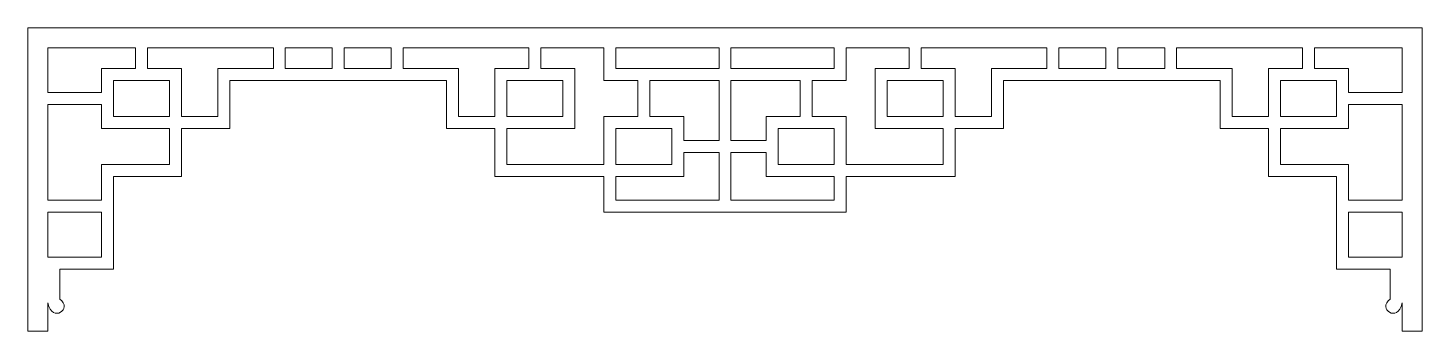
# Model space of a CAD drawing. Header units: centimetres. Extents: x -26.2 to 22.9, y -6.6 to 4.1.
import ezdxf

# ---------------------------------------------------------------- set-up
doc = ezdxf.new("R2010")
doc.units = ezdxf.units.CM
doc.header["$MEASUREMENT"] = 0
doc.layers.add('layer 1', color=7, linetype='Continuous')

msp = doc.modelspace()

# ---------------------------------------------------------------- linework, layer by layer
at = {"layer": 'layer 1', "color": 242, "lineweight": 9}
for points, knots in [([(-25.53472, -5.60855), (-25.53472, -5.60855), (-25.53472, -6.60738), (-25.53472, -6.60738), (-25.53472, -6.60738), (-25.53472, -6.60738), (-26.23916, -6.60738), (-26.23916, -6.60738), (-26.23916, -6.60738), (-26.23916, -6.60738), (-26.23916, 4.10012), (-26.23916, 4.10012), (-26.23916, 4.10012), (-26.23916, 4.10012), (22.93082, 4.10012), (22.93082, 4.10012), (22.93082, 4.10012), (22.93082, 4.10012), (22.93082, -6.60738), (22.93082, -6.60738), (22.93082, -6.60738), (22.93082, -6.60738), (22.22638, -6.60738), (22.22638, -6.60738), (22.22638, -6.60738), (22.22638, -6.60738), (22.22638, -5.60855), (22.22638, -5.60855), (22.22638, -5.60855), (22.075, -6.34455), (21.33552, -5.80952), (21.80371, -5.47385), (21.80371, -5.47385), (21.80371, -5.47385), (21.80371, -4.41357), (21.80371, -4.41357), (21.80371, -4.41357), (21.1722, -4.41357), (20.54068, -4.41357), (19.90917, -4.41357), (19.90917, -4.41357), (19.90917, -4.41357), (19.90917, -1.14246), (19.90917, -1.14246), (19.90917, -1.14246), (19.11081, -1.14246), (18.31245, -1.14246), (17.51407, -1.14246), (17.51407, -1.14246), (17.51407, -1.14246), (17.51407, 0.5482), (17.51407, 0.5482), (17.51407, 0.5482), (17.51407, 0.5482), (15.80923, 0.5482), (15.80923, 0.5482), (15.80923, 0.5482), (15.80923, 0.5482), (15.80923, 2.23886), (15.80923, 2.23886), (15.80923, 2.23886), (15.80923, 2.23886), (8.16403, 2.23886), (8.16403, 2.23886), (8.16403, 2.23886), (8.16403, 2.23886), (8.16403, 0.5482), (8.16403, 0.5482), (8.16403, 0.5482), (7.59575, 0.5482), (7.02746, 0.5482), (6.45918, 0.5482), (6.45918, 0.5482), (6.45918, 0.5482), (6.45918, -1.14246), (6.45918, -1.14246), (6.45918, -1.14246), (6.45918, -1.14246), (2.61497, -1.14246), (2.61497, -1.14246), (2.61497, -1.14246), (2.61497, -1.14246), (2.61497, -2.40328), (2.61497, -2.40328), (2.61497, -2.40328), (-0.23113, -2.40328), (-3.07722, -2.40328), (-5.92331, -2.40328), (-5.92331, -2.40328), (-5.92331, -2.40328), (-5.92331, -1.14246), (-5.92331, -1.14246), (-5.92331, -1.14246), (-5.92331, -1.14246), (-9.76752, -1.14246), (-9.76752, -1.14246), (-9.76752, -1.14246), (-9.76752, -1.14246), (-9.76752, 0.5482), (-9.76752, 0.5482), (-9.76752, 0.5482), (-10.3358, 0.5482), (-10.90409, 0.5482), (-11.47237, 0.5482), (-11.47237, 0.5482), (-11.47237, 0.5482), (-11.47237, 2.23886), (-11.47237, 2.23886), (-11.47237, 2.23886), (-11.47237, 2.23886), (-19.11757, 2.23886), (-19.11757, 2.23886), (-19.11757, 2.23886), (-19.11757, 2.23886), (-19.11757, 0.5482), (-19.11757, 0.5482), (-19.11757, 0.5482), (-19.11757, 0.5482), (-20.82241, 0.5482), (-20.82241, 0.5482), (-20.82241, 0.5482), (-20.82241, 0.5482), (-20.82241, -1.14246), (-20.82241, -1.14246), (-20.82241, -1.14246), (-21.62079, -1.14246), (-22.41915, -1.14246), (-23.21751, -1.14246), (-23.21751, -1.14246), (-23.21751, -1.14246), (-23.21751, -4.41357), (-23.21751, -4.41357), (-23.21751, -4.41357), (-23.84903, -4.41357), (-24.48054, -4.41357), (-25.11205, -4.41357), (-25.11205, -4.41357), (-25.11205, -4.41357), (-25.11205, -5.47385), (-25.11205, -5.47385), (-25.11205, -5.47385), (-24.64386, -5.80952), (-25.38334, -6.34455), (-25.53472, -5.60855)], [0, 0, 0, 0, 0.02702703, 0.02702703, 0.02702703, 0.02702703, 0.05405405, 0.05405405, 0.05405405, 0.05405405, 0.08108108, 0.08108108, 0.08108108, 0.08108108, 0.10810811, 0.10810811, 0.10810811, 0.10810811, 0.13513514, 0.13513514, 0.13513514, 0.13513514, 0.16216216, 0.16216216, 0.16216216, 0.16216216, 0.18918919, 0.18918919, 0.18918919, 0.18918919, 0.21621622, 0.21621622, 0.21621622, 0.21621622, 0.24324324, 0.24324324, 0.24324324, 0.24324324, 0.27027027, 0.27027027, 0.27027027, 0.27027027, 0.2972973, 0.2972973, 0.2972973, 0.2972973, 0.32432432, 0.32432432, 0.32432432, 0.32432432, 0.35135135, 0.35135135, 0.35135135, 0.35135135, 0.37837838, 0.37837838, 0.37837838, 0.37837838, 0.40540541, 0.40540541, 0.40540541, 0.40540541, 0.43243243, 0.43243243, 0.43243243, 0.43243243, 0.45945946, 0.45945946, 0.45945946, 0.45945946, 0.48648649, 0.48648649, 0.48648649, 0.48648649, 0.51351351, 0.51351351, 0.51351351, 0.51351351, 0.54054054, 0.54054054, 0.54054054, 0.54054054, 0.56756757, 0.56756757, 0.56756757, 0.56756757, 0.59459459, 0.59459459, 0.59459459, 0.59459459, 0.62162162, 0.62162162, 0.62162162, 0.62162162, 0.64864865, 0.64864865, 0.64864865, 0.64864865, 0.67567568, 0.67567568, 0.67567568, 0.67567568, 0.7027027, 0.7027027, 0.7027027, 0.7027027, 0.72972973, 0.72972973, 0.72972973, 0.72972973, 0.75675676, 0.75675676, 0.75675676, 0.75675676, 0.78378378, 0.78378378, 0.78378378, 0.78378378, 0.81081081, 0.81081081, 0.81081081, 0.81081081, 0.83783784, 0.83783784, 0.83783784, 0.83783784, 0.86486486, 0.86486486, 0.86486486, 0.86486486, 0.89189189, 0.89189189, 0.89189189, 0.89189189, 0.91891892, 0.91891892, 0.91891892, 0.91891892, 0.94594595, 0.94594595, 0.94594595, 0.94594595, 1, 1, 1, 1]), ([(-22.44263, 3.39568), (-22.44263, 3.39568), (-25.53472, 3.39568), (-25.53472, 3.39568), (-25.53472, 3.39568), (-25.53472, 3.39568), (-25.53472, 1.8162), (-25.53472, 1.8162), (-25.53472, 1.8162), (-25.53472, 1.8162), (-23.64018, 1.8162), (-23.64018, 1.8162), (-23.64018, 1.8162), (-23.64018, 1.8162), (-23.64018, 2.66153), (-23.64018, 2.66153), (-23.64018, 2.66153), (-23.64018, 2.66153), (-22.44263, 2.66153), (-22.44263, 2.66153), (-22.44263, 2.66153), (-22.44263, 2.66153), (-22.44263, 3.39568), (-22.44263, 3.39568)], [0, 0, 0, 0, 0.14285714, 0.14285714, 0.14285714, 0.14285714, 0.28571429, 0.28571429, 0.28571429, 0.28571429, 0.42857143, 0.42857143, 0.42857143, 0.42857143, 0.57142857, 0.57142857, 0.57142857, 0.57142857, 0.71428571, 0.71428571, 0.71428571, 0.71428571, 1, 1, 1, 1]), ([(-19.54023, 0.97087), (-19.54023, 1.76924), (-19.54023, 1.86317), (-19.54023, 2.66153), (-19.54023, 2.66153), (-19.54023, 2.66153), (-17.58284, 2.66153), (-17.58284, 2.66153), (-17.58284, 2.66153), (-17.58284, 2.66153), (-17.58284, 3.39568), (-17.58284, 3.39568), (-17.58284, 3.39568), (-17.58284, 3.39568), (-22.01996, 3.39568), (-22.01996, 3.39568), (-22.01996, 3.39568), (-22.01996, 3.39568), (-22.01996, 2.66153), (-22.01996, 2.66153), (-22.01996, 2.66153), (-22.01996, 2.66153), (-20.82241, 2.66153), (-20.82241, 2.66153), (-20.82241, 2.66153), (-20.82241, 2.66153), (-20.82241, 0.97087), (-20.82241, 0.97087), (-20.82241, 0.97087), (-20.82241, 0.97087), (-19.54023, 0.97087), (-19.54023, 0.97087)], [0, 0, 0, 0, 0.11111111, 0.11111111, 0.11111111, 0.11111111, 0.22222222, 0.22222222, 0.22222222, 0.22222222, 0.33333333, 0.33333333, 0.33333333, 0.33333333, 0.44444444, 0.44444444, 0.44444444, 0.44444444, 0.55555556, 0.55555556, 0.55555556, 0.55555556, 0.66666667, 0.66666667, 0.66666667, 0.66666667, 0.77777778, 0.77777778, 0.77777778, 0.77777778, 1, 1, 1, 1]), ([(-17.16017, 2.66153), (-17.16017, 2.66153), (-15.5063, 2.66153), (-15.5063, 2.66153), (-15.5063, 2.66153), (-15.5063, 2.66153), (-15.5063, 3.39568), (-15.5063, 3.39568), (-15.5063, 3.39568), (-15.5063, 3.39568), (-17.16017, 3.39568), (-17.16017, 3.39568), (-17.16017, 3.39568), (-17.16017, 3.39568), (-17.16017, 2.66153), (-17.16017, 2.66153)], [0, 0, 0, 0, 0.2, 0.2, 0.2, 0.2, 0.4, 0.4, 0.4, 0.4, 0.6, 0.6, 0.6, 0.6, 1, 1, 1, 1]), ([(-13.42976, 3.39568), (-13.42976, 3.39568), (-15.08363, 3.39568), (-15.08363, 3.39568), (-15.08363, 3.39568), (-15.08363, 3.39568), (-15.08363, 2.66153), (-15.08363, 2.66153), (-15.08363, 2.66153), (-15.08363, 2.66153), (-13.42976, 2.66153), (-13.42976, 2.66153), (-13.42976, 2.66153), (-13.42976, 2.66153), (-13.42976, 3.39568), (-13.42976, 3.39568)], [0, 0, 0, 0, 0.2, 0.2, 0.2, 0.2, 0.4, 0.4, 0.4, 0.4, 0.6, 0.6, 0.6, 0.6, 1, 1, 1, 1]), ([(-8.56997, 2.66153), (-8.56997, 2.66153), (-8.56997, 3.39568), (-8.56997, 3.39568), (-8.56997, 3.39568), (-8.56997, 3.39568), (-13.0071, 3.39568), (-13.0071, 3.39568), (-13.0071, 3.39568), (-13.0071, 3.39568), (-13.0071, 2.66153), (-13.0071, 2.66153), (-13.0071, 2.66153), (-13.0071, 2.66153), (-11.0497, 2.66153), (-11.0497, 2.66153), (-11.0497, 2.66153), (-11.0497, 1.86317), (-11.0497, 1.76924), (-11.0497, 0.97087), (-11.0497, 0.97087), (-11.0497, 0.97087), (-9.76752, 0.97087), (-9.76752, 0.97087), (-9.76752, 0.97087), (-9.76752, 0.97087), (-9.76752, 2.66153), (-9.76752, 2.66153), (-9.76752, 2.66153), (-9.76752, 2.66153), (-8.56997, 2.66153), (-8.56997, 2.66153)], [0, 0, 0, 0, 0.11111111, 0.11111111, 0.11111111, 0.11111111, 0.22222222, 0.22222222, 0.22222222, 0.22222222, 0.33333333, 0.33333333, 0.33333333, 0.33333333, 0.44444444, 0.44444444, 0.44444444, 0.44444444, 0.55555556, 0.55555556, 0.55555556, 0.55555556, 0.66666667, 0.66666667, 0.66666667, 0.66666667, 0.77777778, 0.77777778, 0.77777778, 0.77777778, 1, 1, 1, 1]), ([(-5.92331, 3.39568), (-5.92331, 3.39568), (-8.1473, 3.39568), (-8.1473, 3.39568), (-8.1473, 3.39568), (-8.1473, 3.39568), (-8.1473, 2.66153), (-8.1473, 2.66153), (-8.1473, 2.66153), (-8.1473, 2.66153), (-6.94975, 2.66153), (-6.94975, 2.66153), (-6.94975, 2.66153), (-6.94975, 2.66153), (-6.94975, 0.5482), (-6.94975, 0.5482), (-6.94975, 0.5482), (-6.94975, 0.5482), (-9.34486, 0.5482), (-9.34486, 0.5482), (-9.34486, 0.5482), (-9.34486, 0.5482), (-9.34486, -0.71979), (-9.34486, -0.71979), (-9.34486, -0.71979), (-9.34486, -0.71979), (-5.92331, -0.71979), (-5.92331, -0.71979), (-5.92331, -0.71979), (-5.92331, -0.71979), (-5.92331, 0.97087), (-5.92331, 0.97087), (-5.92331, 0.97087), (-5.92331, 0.97087), (-4.72576, 0.97087), (-4.72576, 0.97087), (-4.72576, 0.97087), (-4.72576, 0.97087), (-4.72576, 2.23886), (-4.72576, 2.23886), (-4.72576, 2.23886), (-4.72576, 2.23886), (-5.92331, 2.23886), (-5.92331, 2.23886), (-5.92331, 2.23886), (-5.92331, 2.88277), (-5.92331, 2.75178), (-5.92331, 3.39568)], [0, 0, 0, 0, 0.07692308, 0.07692308, 0.07692308, 0.07692308, 0.15384615, 0.15384615, 0.15384615, 0.15384615, 0.23076923, 0.23076923, 0.23076923, 0.23076923, 0.30769231, 0.30769231, 0.30769231, 0.30769231, 0.38461538, 0.38461538, 0.38461538, 0.38461538, 0.46153846, 0.46153846, 0.46153846, 0.46153846, 0.53846154, 0.53846154, 0.53846154, 0.53846154, 0.61538462, 0.61538462, 0.61538462, 0.61538462, 0.69230769, 0.69230769, 0.69230769, 0.69230769, 0.76923077, 0.76923077, 0.76923077, 0.76923077, 0.84615385, 0.84615385, 0.84615385, 0.84615385, 1, 1, 1, 1]), ([(-5.50064, 3.39568), (-5.50064, 3.39568), (-5.50064, 2.66153), (-5.50064, 2.66153), (-5.50064, 2.66153), (-5.50064, 2.66153), (-1.8655, 2.66153), (-1.8655, 2.66153), (-1.8655, 2.66153), (-1.8655, 2.66153), (-1.8655, 3.39568), (-1.8655, 3.39568), (-1.8655, 3.39568), (-1.8655, 3.39568), (-5.50064, 3.39568), (-5.50064, 3.39568)], [0, 0, 0, 0, 0.2, 0.2, 0.2, 0.2, 0.4, 0.4, 0.4, 0.4, 0.6, 0.6, 0.6, 0.6, 1, 1, 1, 1]), ([(2.1923, 3.39568), (2.1923, 3.39568), (2.1923, 2.66153), (2.1923, 2.66153), (2.1923, 2.66153), (2.1923, 2.66153), (-1.44284, 2.66153), (-1.44284, 2.66153), (-1.44284, 2.66153), (-1.44284, 2.66153), (-1.44284, 3.39568), (-1.44284, 3.39568), (-1.44284, 3.39568), (-1.44284, 3.39568), (2.1923, 3.39568), (2.1923, 3.39568)], [0, 0, 0, 0, 0.2, 0.2, 0.2, 0.2, 0.4, 0.4, 0.4, 0.4, 0.6, 0.6, 0.6, 0.6, 1, 1, 1, 1]), ([(2.61497, 3.39568), (2.61497, 3.39568), (4.83896, 3.39568), (4.83896, 3.39568), (4.83896, 3.39568), (4.83896, 3.39568), (4.83896, 2.66153), (4.83896, 2.66153), (4.83896, 2.66153), (4.83896, 2.66153), (3.64141, 2.66153), (3.64141, 2.66153), (3.64141, 2.66153), (3.64141, 2.66153), (3.64141, 0.5482), (3.64141, 0.5482), (3.64141, 0.5482), (3.64141, 0.5482), (6.03651, 0.5482), (6.03651, 0.5482), (6.03651, 0.5482), (6.03651, 0.5482), (6.03651, -0.71979), (6.03651, -0.71979), (6.03651, -0.71979), (6.03651, -0.71979), (2.61497, -0.71979), (2.61497, -0.71979), (2.61497, -0.71979), (2.61497, -0.71979), (2.61497, 0.97087), (2.61497, 0.97087), (2.61497, 0.97087), (2.61497, 0.97087), (1.41742, 0.97087), (1.41742, 0.97087), (1.41742, 0.97087), (1.41742, 0.97087), (1.41742, 2.23886), (1.41742, 2.23886), (1.41742, 2.23886), (1.41742, 2.23886), (2.61497, 2.23886), (2.61497, 2.23886), (2.61497, 2.23886), (2.61497, 2.88277), (2.61497, 2.75178), (2.61497, 3.39568)], [0, 0, 0, 0, 0.07692308, 0.07692308, 0.07692308, 0.07692308, 0.15384615, 0.15384615, 0.15384615, 0.15384615, 0.23076923, 0.23076923, 0.23076923, 0.23076923, 0.30769231, 0.30769231, 0.30769231, 0.30769231, 0.38461538, 0.38461538, 0.38461538, 0.38461538, 0.46153846, 0.46153846, 0.46153846, 0.46153846, 0.53846154, 0.53846154, 0.53846154, 0.53846154, 0.61538462, 0.61538462, 0.61538462, 0.61538462, 0.69230769, 0.69230769, 0.69230769, 0.69230769, 0.76923077, 0.76923077, 0.76923077, 0.76923077, 0.84615385, 0.84615385, 0.84615385, 0.84615385, 1, 1, 1, 1]), ([(5.26163, 2.66153), (5.26163, 2.66153), (5.26163, 3.39568), (5.26163, 3.39568), (5.26163, 3.39568), (5.26163, 3.39568), (9.69876, 3.39568), (9.69876, 3.39568), (9.69876, 3.39568), (9.69876, 3.39568), (9.69876, 2.66153), (9.69876, 2.66153), (9.69876, 2.66153), (9.69876, 2.66153), (7.74136, 2.66153), (7.74136, 2.66153), (7.74136, 2.66153), (7.74136, 1.86317), (7.74136, 1.76924), (7.74136, 0.97087), (7.74136, 0.97087), (7.74136, 0.97087), (6.45918, 0.97087), (6.45918, 0.97087), (6.45918, 0.97087), (6.45918, 0.97087), (6.45918, 2.66153), (6.45918, 2.66153), (6.45918, 2.66153), (6.45918, 2.66153), (5.26163, 2.66153), (5.26163, 2.66153)], [0, 0, 0, 0, 0.11111111, 0.11111111, 0.11111111, 0.11111111, 0.22222222, 0.22222222, 0.22222222, 0.22222222, 0.33333333, 0.33333333, 0.33333333, 0.33333333, 0.44444444, 0.44444444, 0.44444444, 0.44444444, 0.55555556, 0.55555556, 0.55555556, 0.55555556, 0.66666667, 0.66666667, 0.66666667, 0.66666667, 0.77777778, 0.77777778, 0.77777778, 0.77777778, 1, 1, 1, 1]), ([(10.12142, 3.39568), (10.12142, 3.39568), (11.77529, 3.39568), (11.77529, 3.39568), (11.77529, 3.39568), (11.77529, 3.39568), (11.77529, 2.66153), (11.77529, 2.66153), (11.77529, 2.66153), (11.77529, 2.66153), (10.12142, 2.66153), (10.12142, 2.66153), (10.12142, 2.66153), (10.12142, 2.66153), (10.12142, 3.39568), (10.12142, 3.39568)], [0, 0, 0, 0, 0.2, 0.2, 0.2, 0.2, 0.4, 0.4, 0.4, 0.4, 0.6, 0.6, 0.6, 0.6, 1, 1, 1, 1]), ([(13.85183, 2.66153), (13.85183, 2.66153), (12.19796, 2.66153), (12.19796, 2.66153), (12.19796, 2.66153), (12.19796, 2.66153), (12.19796, 3.39568), (12.19796, 3.39568), (12.19796, 3.39568), (12.19796, 3.39568), (13.85183, 3.39568), (13.85183, 3.39568), (13.85183, 3.39568), (13.85183, 3.39568), (13.85183, 2.66153), (13.85183, 2.66153)], [0, 0, 0, 0, 0.2, 0.2, 0.2, 0.2, 0.4, 0.4, 0.4, 0.4, 0.6, 0.6, 0.6, 0.6, 1, 1, 1, 1]), ([(16.23189, 0.97087), (16.23189, 1.76924), (16.23189, 1.86317), (16.23189, 2.66153), (16.23189, 2.66153), (16.23189, 2.66153), (14.2745, 2.66153), (14.2745, 2.66153), (14.2745, 2.66153), (14.2745, 2.66153), (14.2745, 3.39568), (14.2745, 3.39568), (14.2745, 3.39568), (14.2745, 3.39568), (18.71162, 3.39568), (18.71162, 3.39568), (18.71162, 3.39568), (18.71162, 3.39568), (18.71162, 2.66153), (18.71162, 2.66153), (18.71162, 2.66153), (18.71162, 2.66153), (17.51407, 2.66153), (17.51407, 2.66153), (17.51407, 2.66153), (17.51407, 2.66153), (17.51407, 0.97087), (17.51407, 0.97087), (17.51407, 0.97087), (17.51407, 0.97087), (16.23189, 0.97087), (16.23189, 0.97087)], [0, 0, 0, 0, 0.11111111, 0.11111111, 0.11111111, 0.11111111, 0.22222222, 0.22222222, 0.22222222, 0.22222222, 0.33333333, 0.33333333, 0.33333333, 0.33333333, 0.44444444, 0.44444444, 0.44444444, 0.44444444, 0.55555556, 0.55555556, 0.55555556, 0.55555556, 0.66666667, 0.66666667, 0.66666667, 0.66666667, 0.77777778, 0.77777778, 0.77777778, 0.77777778, 1, 1, 1, 1]), ([(19.13429, 3.39568), (19.13429, 3.39568), (22.22638, 3.39568), (22.22638, 3.39568), (22.22638, 3.39568), (22.22638, 3.39568), (22.22638, 1.8162), (22.22638, 1.8162), (22.22638, 1.8162), (22.22638, 1.8162), (20.33184, 1.8162), (20.33184, 1.8162), (20.33184, 1.8162), (20.33184, 1.8162), (20.33184, 2.66153), (20.33184, 2.66153), (20.33184, 2.66153), (20.33184, 2.66153), (19.13429, 2.66153), (19.13429, 2.66153), (19.13429, 2.66153), (19.13429, 2.66153), (19.13429, 3.39568), (19.13429, 3.39568)], [0, 0, 0, 0, 0.14285714, 0.14285714, 0.14285714, 0.14285714, 0.28571429, 0.28571429, 0.28571429, 0.28571429, 0.42857143, 0.42857143, 0.42857143, 0.42857143, 0.57142857, 0.57142857, 0.57142857, 0.57142857, 0.71428571, 0.71428571, 0.71428571, 0.71428571, 1, 1, 1, 1]), ([(-23.21751, 2.23886), (-23.21751, 2.23886), (-21.24508, 2.23886), (-21.24508, 2.23886), (-21.24508, 2.23886), (-21.24508, 2.23886), (-21.24508, 0.97087), (-21.24508, 0.97087), (-21.24508, 0.97087), (-21.24508, 0.97087), (-23.21751, 0.97087), (-23.21751, 0.97087), (-23.21751, 0.97087), (-23.21751, 0.97087), (-23.21751, 2.23886), (-23.21751, 2.23886)], [0, 0, 0, 0, 0.2, 0.2, 0.2, 0.2, 0.4, 0.4, 0.4, 0.4, 0.6, 0.6, 0.6, 0.6, 1, 1, 1, 1]), ([(-9.34485, 2.23886), (-9.34485, 2.23886), (-7.37242, 2.23886), (-7.37242, 2.23886), (-7.37242, 2.23886), (-7.37242, 2.23886), (-7.37242, 0.97087), (-7.37242, 0.97087), (-7.37242, 0.97087), (-7.37242, 0.97087), (-9.34485, 0.97087), (-9.34485, 0.97087), (-9.34485, 0.97087), (-9.34485, 0.97087), (-9.34485, 2.23886), (-9.34485, 2.23886)], [0, 0, 0, 0, 0.2, 0.2, 0.2, 0.2, 0.4, 0.4, 0.4, 0.4, 0.6, 0.6, 0.6, 0.6, 1, 1, 1, 1]), ([(-1.8655, 2.23886), (-1.8655, 2.23886), (-4.30309, 2.23886), (-4.30309, 2.23886), (-4.30309, 2.23886), (-4.30309, 2.23886), (-4.30309, 0.97087), (-4.30309, 0.97087), (-4.30309, 0.97087), (-4.30309, 0.97087), (-3.10554, 0.97087), (-3.10554, 0.97087), (-3.10554, 0.97087), (-3.10554, 0.97087), (-3.10554, 0.12554), (-3.10554, 0.12554), (-3.10554, 0.12554), (-3.10554, 0.12554), (-1.8655, 0.12554), (-1.8655, 0.12554), (-1.8655, 0.12554), (-1.8655, 0.12554), (-1.8655, 2.23886), (-1.8655, 2.23886)], [0, 0, 0, 0, 0.14285714, 0.14285714, 0.14285714, 0.14285714, 0.28571429, 0.28571429, 0.28571429, 0.28571429, 0.42857143, 0.42857143, 0.42857143, 0.42857143, 0.57142857, 0.57142857, 0.57142857, 0.57142857, 0.71428571, 0.71428571, 0.71428571, 0.71428571, 1, 1, 1, 1]), ([(-1.44284, 2.23886), (-1.44284, 2.23886), (0.99475, 2.23886), (0.99475, 2.23886), (0.99475, 2.23886), (0.99475, 2.23886), (0.99475, 0.97087), (0.99475, 0.97087), (0.99475, 0.97087), (0.99475, 0.97087), (-0.2028, 0.97087), (-0.2028, 0.97087), (-0.2028, 0.97087), (-0.2028, 0.97087), (-0.2028, 0.12554), (-0.2028, 0.12554), (-0.2028, 0.12554), (-0.2028, 0.12554), (-1.44284, 0.12554), (-1.44284, 0.12554), (-1.44284, 0.12554), (-1.44284, 0.12554), (-1.44284, 2.23886), (-1.44284, 2.23886)], [0, 0, 0, 0, 0.14285714, 0.14285714, 0.14285714, 0.14285714, 0.28571429, 0.28571429, 0.28571429, 0.28571429, 0.42857143, 0.42857143, 0.42857143, 0.42857143, 0.57142857, 0.57142857, 0.57142857, 0.57142857, 0.71428571, 0.71428571, 0.71428571, 0.71428571, 1, 1, 1, 1]), ([(6.03651, 2.23886), (6.03651, 2.23886), (4.06408, 2.23886), (4.06408, 2.23886), (4.06408, 2.23886), (4.06408, 2.23886), (4.06408, 0.97087), (4.06408, 0.97087), (4.06408, 0.97087), (4.06408, 0.97087), (6.03651, 0.97087), (6.03651, 0.97087), (6.03651, 0.97087), (6.03651, 0.97087), (6.03651, 2.23886), (6.03651, 2.23886)], [0, 0, 0, 0, 0.2, 0.2, 0.2, 0.2, 0.4, 0.4, 0.4, 0.4, 0.6, 0.6, 0.6, 0.6, 1, 1, 1, 1]), ([(19.90917, 2.23886), (19.90917, 2.23886), (17.93674, 2.23886), (17.93674, 2.23886), (17.93674, 2.23886), (17.93674, 2.23886), (17.93674, 0.97087), (17.93674, 0.97087), (17.93674, 0.97087), (17.93674, 0.97087), (19.90917, 0.97087), (19.90917, 0.97087), (19.90917, 0.97087), (19.90917, 0.97087), (19.90917, 2.23886), (19.90917, 2.23886)], [0, 0, 0, 0, 0.2, 0.2, 0.2, 0.2, 0.4, 0.4, 0.4, 0.4, 0.6, 0.6, 0.6, 0.6, 1, 1, 1, 1]), ([(-21.24508, 0.5482), (-21.24508, 0.5482), (-23.64018, 0.5482), (-23.64018, 0.5482), (-23.64018, 0.5482), (-23.64018, 0.5482), (-23.64018, 1.39353), (-23.64018, 1.39353), (-23.64018, 1.39353), (-23.64018, 1.39353), (-25.53472, 1.39353), (-25.53472, 1.39353), (-25.53472, 1.39353), (-25.53472, 1.39353), (-25.53472, -1.98062), (-25.53472, -1.98062), (-25.53472, -1.98062), (-25.53472, -1.98062), (-23.64018, -1.98062), (-23.64018, -1.98062), (-23.64018, -1.98062), (-23.64018, -1.98062), (-23.64018, -0.71979), (-23.64018, -0.71979), (-23.64018, -0.71979), (-23.64018, -0.71979), (-21.24508, -0.71979), (-21.24508, -0.71979), (-21.24508, -0.71979), (-21.24508, -0.71979), (-21.24508, 0.5482), (-21.24508, 0.5482)], [0, 0, 0, 0, 0.11111111, 0.11111111, 0.11111111, 0.11111111, 0.22222222, 0.22222222, 0.22222222, 0.22222222, 0.33333333, 0.33333333, 0.33333333, 0.33333333, 0.44444444, 0.44444444, 0.44444444, 0.44444444, 0.55555556, 0.55555556, 0.55555556, 0.55555556, 0.66666667, 0.66666667, 0.66666667, 0.66666667, 0.77777778, 0.77777778, 0.77777778, 0.77777778, 1, 1, 1, 1]), ([(17.93674, 0.5482), (17.93674, 0.5482), (20.33184, 0.5482), (20.33184, 0.5482), (20.33184, 0.5482), (20.33184, 0.5482), (20.33184, 1.39353), (20.33184, 1.39353), (20.33184, 1.39353), (20.33184, 1.39353), (22.22638, 1.39353), (22.22638, 1.39353), (22.22638, 1.39353), (22.22638, 1.39353), (22.22638, -1.98062), (22.22638, -1.98062), (22.22638, -1.98062), (22.22638, -1.98062), (20.33184, -1.98062), (20.33184, -1.98062), (20.33184, -1.98062), (20.33184, -1.98062), (20.33184, -0.71979), (20.33184, -0.71979), (20.33184, -0.71979), (20.33184, -0.71979), (17.93674, -0.71979), (17.93674, -0.71979), (17.93674, -0.71979), (17.93674, -0.71979), (17.93674, 0.5482), (17.93674, 0.5482)], [0, 0, 0, 0, 0.11111111, 0.11111111, 0.11111111, 0.11111111, 0.22222222, 0.22222222, 0.22222222, 0.22222222, 0.33333333, 0.33333333, 0.33333333, 0.33333333, 0.44444444, 0.44444444, 0.44444444, 0.44444444, 0.55555556, 0.55555556, 0.55555556, 0.55555556, 0.66666667, 0.66666667, 0.66666667, 0.66666667, 0.77777778, 0.77777778, 0.77777778, 0.77777778, 1, 1, 1, 1]), ([(-5.50064, 0.5482), (-5.50064, 0.5482), (-3.52821, 0.5482), (-3.52821, 0.5482), (-3.52821, 0.5482), (-3.52821, 0.5482), (-3.52821, -0.71979), (-3.52821, -0.71979), (-3.52821, -0.71979), (-3.52821, -0.71979), (-5.50064, -0.71979), (-5.50064, -0.71979), (-5.50064, -0.71979), (-5.50064, -0.71979), (-5.50064, 0.5482), (-5.50064, 0.5482)], [0, 0, 0, 0, 0.2, 0.2, 0.2, 0.2, 0.4, 0.4, 0.4, 0.4, 0.6, 0.6, 0.6, 0.6, 1, 1, 1, 1]), ([(2.1923, 0.5482), (2.1923, 0.5482), (0.21987, 0.5482), (0.21987, 0.5482), (0.21987, 0.5482), (0.21987, 0.5482), (0.21987, -0.71979), (0.21987, -0.71979), (0.21987, -0.71979), (0.21987, -0.71979), (2.1923, -0.71979), (2.1923, -0.71979), (2.1923, -0.71979), (2.1923, -0.71979), (2.1923, 0.5482), (2.1923, 0.5482)], [0, 0, 0, 0, 0.2, 0.2, 0.2, 0.2, 0.4, 0.4, 0.4, 0.4, 0.6, 0.6, 0.6, 0.6, 1, 1, 1, 1]), ([(-3.10554, -0.29713), (-3.10554, -0.29713), (-3.10554, -1.14246), (-3.10554, -1.14246), (-3.10554, -1.14246), (-3.10554, -1.14246), (-5.50064, -1.14246), (-5.50064, -1.14246), (-5.50064, -1.14246), (-5.50064, -1.14246), (-5.50064, -1.98062), (-5.50064, -1.98062), (-5.50064, -1.98062), (-5.50064, -1.98062), (-1.8655, -1.98062), (-1.8655, -1.98062), (-1.8655, -1.98062), (-1.8655, -1.98062), (-1.8655, -0.29713), (-1.8655, -0.29713), (-1.8655, -0.29713), (-1.8655, -0.29713), (-3.10554, -0.29713), (-3.10554, -0.29713)], [0, 0, 0, 0, 0.14285714, 0.14285714, 0.14285714, 0.14285714, 0.28571429, 0.28571429, 0.28571429, 0.28571429, 0.42857143, 0.42857143, 0.42857143, 0.42857143, 0.57142857, 0.57142857, 0.57142857, 0.57142857, 0.71428571, 0.71428571, 0.71428571, 0.71428571, 1, 1, 1, 1]), ([(-0.2028, -0.29713), (-0.2028, -0.29713), (-0.2028, -1.14246), (-0.2028, -1.14246), (-0.2028, -1.14246), (-0.2028, -1.14246), (2.1923, -1.14246), (2.1923, -1.14246), (2.1923, -1.14246), (2.1923, -1.14246), (2.1923, -1.98062), (2.1923, -1.98062), (2.1923, -1.98062), (2.1923, -1.98062), (-1.44284, -1.98062), (-1.44284, -1.98062), (-1.44284, -1.98062), (-1.44284, -1.98062), (-1.44284, -0.29713), (-1.44284, -0.29713), (-1.44284, -0.29713), (-1.44284, -0.29713), (-0.2028, -0.29713), (-0.2028, -0.29713)], [0, 0, 0, 0, 0.14285714, 0.14285714, 0.14285714, 0.14285714, 0.28571429, 0.28571429, 0.28571429, 0.28571429, 0.42857143, 0.42857143, 0.42857143, 0.42857143, 0.57142857, 0.57142857, 0.57142857, 0.57142857, 0.71428571, 0.71428571, 0.71428571, 0.71428571, 1, 1, 1, 1]), ([(-25.53472, -2.40328), (-25.53472, -2.40328), (-25.53472, -3.99091), (-25.53472, -3.99091), (-25.53472, -3.99091), (-25.53472, -3.99091), (-23.64018, -3.99091), (-23.64018, -3.99091), (-23.64018, -3.99091), (-23.64018, -3.99091), (-23.64018, -2.40328), (-23.64018, -2.40328), (-23.64018, -2.40328), (-23.64018, -2.40328), (-25.53472, -2.40328), (-25.53472, -2.40328)], [0, 0, 0, 0, 0.2, 0.2, 0.2, 0.2, 0.4, 0.4, 0.4, 0.4, 0.6, 0.6, 0.6, 0.6, 1, 1, 1, 1]), ([(22.22638, -2.40328), (22.22638, -2.40328), (22.22638, -3.99091), (22.22638, -3.99091), (22.22638, -3.99091), (22.22638, -3.99091), (20.33184, -3.99091), (20.33184, -3.99091), (20.33184, -3.99091), (20.33184, -3.99091), (20.33184, -2.40328), (20.33184, -2.40328), (20.33184, -2.40328), (20.33184, -2.40328), (22.22638, -2.40328), (22.22638, -2.40328)], [0, 0, 0, 0, 0.2, 0.2, 0.2, 0.2, 0.4, 0.4, 0.4, 0.4, 0.6, 0.6, 0.6, 0.6, 1, 1, 1, 1])]:
    msp.add_open_spline(points, degree=3, knots=knots, dxfattribs=at)

doc.saveas('drawing.dxf')
